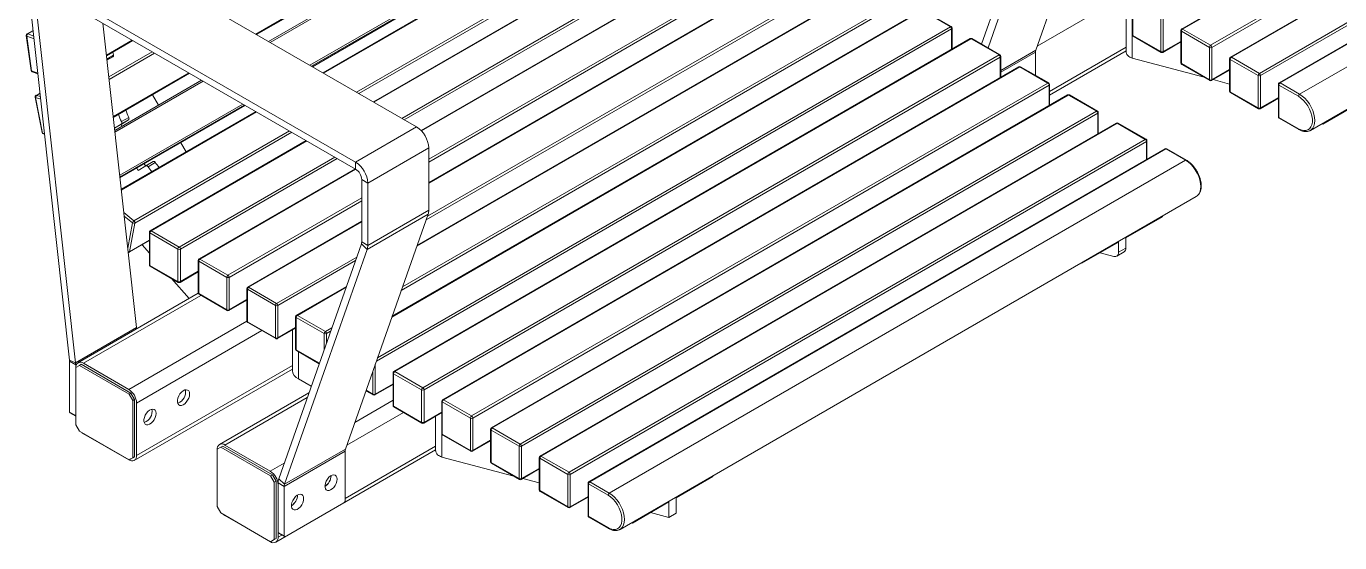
# Model space of a CAD drawing. Header units: millimetres. Extents: x 2717 to 8657, y -3129 to 1071.
# Drawn here: x 6992.1 to 7365.6, y -1658.8 to -1512.1 of the extents above; entities that cross this region are included whole.
import ezdxf

# ---------------------------------------------------------------- set-up
doc = ezdxf.new("R2010")
doc.units = ezdxf.units.MM

# ---------------------------------------------------------------- blocks, each defined once
blk = doc.blocks.new('izometria')
at = {"color": 7, "linetype": 'Continuous', "lineweight": 15}
for p, q in [((4720.55, 2916.12), (4386.08, 2723.04)), ((4721.05, 2916.08), (4386.58, 2722.99)), ((4402.85, 2713.61), (4737.31, 2906.69)), ((4738.02, 2905.46), (4403.55, 2712.38)), ((4748.83, 2899.8), (4414.37, 2706.72)), ((4749.33, 2899.75), (4414.87, 2706.67)), ((4431.13, 2697.28), (4765.59, 2890.36)), ((4766.3, 2889.13), (4431.84, 2696.05)), ((4777.11, 2884.89), (4442.65, 2691.81)), ((4777.61, 2884.84), (4443.15, 2691.76)), ((4788.94, 2878.31), (4454.48, 2685.23)), ((3848.63, 2720.09), (4076.51, 2851.65)), ((4460.73, 2664.19), (4795.19, 2857.27)), ((3849.12, 2719.81), (4076.33, 2850.97)), ((3856.04, 2715.82), (4078.52, 2844.25)), ((4079.52, 2843.69), (3857.03, 2715.25)), ((4349.33, 2846.9), (4301.32, 2710.72)), ((4310.63, 2829.73), (4269.9, 2714.22)), ((3880.04, 2701.98), (4091.22, 2823.89)), ((4091.23, 2822.73), (3881.06, 2701.4)), ((4313.97, 2826.49), (4273.63, 2712.07)), ((3881.46, 2701.17), (4079.93, 2815.75)), ((4095.81, 2817.87), (3887.56, 2697.65)), ((4096.45, 2817.72), (3888.01, 2697.39)), ((3907.11, 2686.38), (4112.4, 2804.89)), ((4112.96, 2803.61), (3908.5, 2685.58)), ((4121.86, 2799.11), (3916.86, 2680.76)), ((4122.36, 2799.06), (3917.15, 2680.59)), ((3933.42, 2671.21), (4138.62, 2789.67)), ((4139.33, 2788.44), (3934.84, 2670.39)), ((4150.14, 2782.78), (3944.62, 2664.13)), ((4150.64, 2782.73), (3944.82, 2663.91)), ((3759.13, 2771.69), (3941.91, 2666.32)), ((3948.99, 2647.54), (4166.91, 2773.34)), ((4167.61, 2772.11), (3948.99, 2645.9)), ((4178.43, 2766.45), (3949, 2634)), ((4178.93, 2766.4), (3949, 2633.66)), ((4195.9, 2755.79), (3947.51, 2612.39)), ((3948.23, 2614.44), (4195.19, 2757.01)), ((3740.53, 2530.94), (3716.77, 2746.06)), ((3744.03, 2529.47), (3720.27, 2744.59)), ((3723.77, 2751.28), (3906.55, 2645.9)), ((3723.77, 2747.2), (3906.56, 2641.82)), ((4207.21, 2750.07), (3942.09, 2597.02)), ((4206.71, 2750.12), (3942.24, 2597.44)), ((4224.18, 2739.46), (3933.05, 2571.39)), ((3933.78, 2573.44), (4223.48, 2740.68)), ((4357.3, 2738.51), (4357.3, 2719.73)), ((4357.59, 2738.1), (4357.59, 2719.32)), ((4235.5, 2733.74), (3927.63, 2556.02)), ((4235, 2733.79), (3927.78, 2556.44)), ((4251.76, 2724.35), (4235.5, 2733.74)), ((4252.26, 2724.4), (4236, 2733.79)), ((4334.96, 2732.04), (4302.15, 2713.1)), ((4353.73, 2729.81), (4353.73, 2709.73)), ((4357.25, 2731.84), (4357.25, 2706.16)), ((3719.4, 2722.22), (3715.91, 2720.2)), ((3719.43, 2722.02), (3716.29, 2720.21)), ((3779.39, 2549.88), (3759.9, 2726.37)), ((4252.47, 2723.13), (3918.6, 2530.39)), ((3919.32, 2532.44), (4251.76, 2724.35)), ((4252.47, 2711.22), (4252.47, 2723.13)), ((4252.76, 2711.39), (4252.76, 2723.54)), ((4373.86, 2709.93), (4373.86, 2728.71)), ((4375.27, 2728.71), (4375.27, 2709.93)), ((4385.58, 2722.18), (4385.58, 2703.4)), ((4402.14, 2712.38), (4385.88, 2721.77)), ((4385.88, 2721.77), (4385.88, 2702.99)), ((4386.58, 2722.99), (4402.85, 2713.61)), ((3715.42, 2719.2), (3718.24, 2699.07)), ((3715.7, 2718.93), (3718.53, 2698.8)), ((3719.94, 2717.34), (3715.7, 2718.93)), ((3716.29, 2720.21), (3719.77, 2718.91)), ((3761.93, 2707.96), (3776.87, 2716.59)), ((3761.98, 2707.5), (3777.3, 2716.34)), ((4263.28, 2717.46), (3928.82, 2524.38)), ((4263.78, 2717.41), (3929.32, 2524.33)), ((4280.04, 2708.03), (4263.78, 2717.41)), ((4280.54, 2708.08), (4264.28, 2717.46)), ((4357.59, 2719.32), (4373.86, 2709.93)), ((4357.8, 2718.86), (4374.06, 2709.47)), ((4375.06, 2709.47), (4385.58, 2715.54)), ((4375.27, 2709.93), (4385.58, 2715.88)), ((3762.19, 2705.64), (3766, 2707.84)), ((3762.26, 2704.95), (3765.71, 2706.94)), ((3763.32, 2695.33), (3788.52, 2709.87)), ((3789.89, 2709.08), (3763.49, 2693.84)), ((3766, 2707.84), (3765.75, 2709.67)), ((3945.58, 2514.95), (4280.04, 2708.03)), ((4280.75, 2706.8), (3946.29, 2513.72)), ((4280.75, 2694.89), (4280.75, 2706.8)), ((4281.04, 2699.02), (4301.32, 2710.72)), ((4281.04, 2697.93), (4301.13, 2709.52)), ((4281.04, 2695.06), (4281.04, 2707.21)), ((4301.13, 2709.52), (4301.14, 2696.19)), ((4353.73, 2712.5), (4309.33, 2686.87)), ((4309.33, 2684.7), (4353.73, 2710.34)), ((4402.14, 2693.6), (4402.14, 2712.38)), ((4403.55, 2712.38), (4403.55, 2693.6)), ((4414.87, 2706.67), (4431.13, 2697.28)), ((3718.53, 2698.8), (3722.14, 2697.45)), ((4291.57, 2701.14), (3957.1, 2508.06)), ((4292.07, 2701.09), (3957.6, 2508.01)), ((4308.33, 2691.7), (4292.07, 2701.09)), ((4308.83, 2691.75), (4292.57, 2701.14)), ((4357.25, 2706.16), (4399.02, 2695.07)), ((4385.88, 2702.99), (4402.14, 2693.6)), ((4386.08, 2702.53), (4402.35, 2693.14)), ((4403.35, 2693.14), (4413.87, 2699.22)), ((4403.55, 2693.6), (4413.87, 2699.56)), ((4413.87, 2705.85), (4413.87, 2687.07)), ((4430.42, 2696.05), (4414.16, 2705.44)), ((4414.16, 2705.44), (4414.16, 2686.66)), ((3718.89, 2698.27), (3722.18, 2697.04)), ((3765.87, 2672.32), (3809.73, 2697.64)), ((3765.93, 2671.78), (3810.23, 2697.36)), ((3766.75, 2664.27), (3817.15, 2693.37)), ((3818.13, 2692.8), (3766.87, 2663.21)), ((3973.87, 2498.62), (4308.33, 2691.7)), ((4404.26, 2693.67), (4413.87, 2691.12)), ((4430.42, 2677.27), (4430.42, 2696.05)), ((4431.84, 2696.05), (4431.84, 2677.27)), ((4443.15, 2691.76), (4454.48, 2685.23)), ((3723.41, 2685.9), (3721.04, 2684.53)), ((3723.43, 2685.75), (3721.36, 2684.56)), ((3721.36, 2684.56), (3723.63, 2683.93)), ((3788.64, 2684.9), (3792.16, 2678.94)), ((4309.04, 2690.47), (3974.57, 2497.39)), ((4319.85, 2684.81), (3985.39, 2491.73)), ((4320.35, 2684.76), (3985.89, 2491.68)), ((4309.04, 2678.57), (4309.04, 2690.47)), ((4309.33, 2678.73), (4309.33, 2690.88)), ((4336.61, 2675.37), (4320.35, 2684.76)), ((4337.11, 2675.42), (4320.85, 2684.81)), ((4414.16, 2686.66), (4430.42, 2677.27)), ((4414.37, 2686.2), (4430.63, 2676.82)), ((4442.15, 2690.95), (4442.15, 2672.17)), ((4442.45, 2690.54), (4442.45, 2671.76)), ((4453.77, 2684), (4442.45, 2690.54)), ((3720.56, 2683.47), (3724.64, 2662.93)), ((3720.83, 2683.26), (3724.92, 2662.72)), ((3723.8, 2682.43), (3720.83, 2683.26)), ((3769.63, 2638.24), (3841.15, 2679.53)), ((3842.17, 2678.94), (3769.75, 2637.14)), ((3769.8, 2636.71), (3842.56, 2678.72)), ((4431.63, 2676.82), (4442.15, 2682.89)), ((4431.84, 2677.27), (4442.15, 2683.23)), ((4489.12, 2680.12), (4467.91, 2667.88)), ((3770.4, 2667.63), (3774.76, 2670.33)), ((3774.76, 2670.33), (3770.52, 2667.88)), ((3848.67, 2675.19), (3770.53, 2630.09)), ((3849.11, 2674.94), (3770.58, 2629.61)), ((3770.64, 2669.33), (3774.88, 2671.78)), ((4002.15, 2482.29), (4336.61, 2675.37)), ((4337.32, 2674.15), (4002.86, 2481.06)), ((4348.13, 2668.48), (4013.67, 2475.4)), ((4348.63, 2668.43), (4014.17, 2475.35)), ((4337.32, 2662.24), (4337.32, 2674.15)), ((4337.61, 2662.41), (4337.61, 2674.55)), ((4364.9, 2659.04), (4348.63, 2668.43)), ((4365.4, 2659.09), (4349.13, 2668.48)), ((4442.45, 2671.76), (4453.77, 2665.22)), ((4442.65, 2671.3), (4453.98, 2664.76)), ((4467.91, 2668.34), (4467.91, 2667.88)), ((3724.92, 2662.72), (3726.01, 2662.42)), ((3725.36, 2662.17), (3726.06, 2661.97)), ((3766.62, 2665.47), (3770.52, 2667.88)), ((3770.4, 2667.63), (3766.62, 2665.45)), ((3770.95, 2666.69), (3770.4, 2667.63)), ((3777.94, 2611.81), (3868.22, 2663.92)), ((3869.61, 2663.12), (3778.5, 2610.53)), ((3906.55, 2645.9), (3941.91, 2666.32)), ((4467.91, 2667.88), (4467.51, 2668.11)), ((3877.96, 2658.31), (3787.4, 2606.02)), ((3878.26, 2658.14), (3787.9, 2605.98)), ((3805.07, 2657.07), (3808.18, 2651.82)), ((3913.63, 2633.66), (3948.99, 2654.07)), ((3948.99, 2654.07), (3949.01, 2617.99)), ((4030.44, 2465.96), (4364.9, 2659.04)), ((4365.6, 2657.82), (4031.14, 2464.74)), ((4376.42, 2653.58), (4041.96, 2460.5)), ((4376.92, 2653.53), (4042.46, 2460.45)), ((4365.6, 2647.33), (4365.6, 2657.82)), ((4365.9, 2647.5), (4365.9, 2658.23)), ((4388.24, 2646.99), (4376.92, 2653.53)), ((4388.74, 2647.04), (4377.42, 2653.58)), ((3784.76, 2643.77), (3789, 2646.22)), ((3790.32, 2645.65), (3786.07, 2643.2)), ((3804.16, 2596.59), (3894.53, 2648.75)), ((3895.94, 2647.94), (3804.87, 2595.36)), ((3906.56, 2641.82), (3906.55, 2645.9)), ((4388.24, 2646.99), (4053.78, 2453.91)), ((3780.39, 2641.07), (3779.62, 2642.38)), ((3784.76, 2643.77), (3780.39, 2641.07)), ((3784.56, 2643.65), (3783.86, 2644.83)), ((3906.27, 2641.99), (3815.68, 2589.7)), ((3906.56, 2641.82), (3816.18, 2589.65)), ((3913.63, 2633.66), (3910.09, 2635.7)), ((3910.09, 2635.7), (3910.12, 2599.62)), ((3913.63, 2633.66), (3913.65, 2597.58)), ((3832.45, 2580.26), (3910.1, 2625.09)), ((3910.1, 2623.46), (3833.15, 2579.03)), ((4060.03, 2432.88), (4394.49, 2625.96)), ((3772.02, 2616.57), (3777.94, 2611.81)), ((3948.63, 2615.58), (3900.62, 2479.41)), ((3913.28, 2595.17), (3948.63, 2615.58)), ((3913.65, 2597.58), (3949.01, 2617.99)), ((3777.1, 2610.68), (3772.24, 2614.58)), ((3774.31, 2595.89), (3777.1, 2610.68)), ((3778.5, 2610.53), (3775.36, 2593.91)), ((3910.11, 2611.55), (3843.97, 2573.37)), ((3910.11, 2611.21), (3844.47, 2573.32)), ((4374.81, 2614.13), (4353.59, 2601.88)), ((4374.81, 2614.59), (4374.81, 2614.13)), ((3775.17, 2593.6), (3786.9, 2600.37)), ((3775.36, 2593.91), (3786.9, 2600.57)), ((3786.9, 2605.16), (3786.9, 2586.38)), ((3803.45, 2595.36), (3787.19, 2604.75)), ((3787.19, 2604.75), (3787.19, 2585.97)), ((3787.9, 2605.98), (3804.16, 2596.59)), ((4349.35, 2599.9), (4349.35, 2599.43)), ((4349.35, 2593.58), (4349.35, 2599.9)), ((4353.59, 2602.35), (4353.59, 2601.88)), ((4353.59, 2596.03), (4353.59, 2602.35)), ((3782.65, 2597.92), (3786.9, 2593.07)), ((3803.45, 2576.58), (3803.45, 2595.36)), ((3804.87, 2595.36), (3804.87, 2576.58)), ((3909.93, 2598.41), (3861.92, 2462.24)), ((3913.28, 2595.17), (3865.26, 2459)), ((3913.28, 2595.17), (3909.93, 2598.41)), ((3910.12, 2599.62), (3913.65, 2597.58)), ((4328.14, 2587.19), (4349.35, 2599.43)), ((4338.69, 2593.28), (4346.74, 2591.15)), ((4348.32, 2591.29), (4352.56, 2593.74)), ((4349.35, 2593.58), (4353.59, 2596.03)), ((3787.19, 2585.97), (3803.45, 2576.58)), ((3787.4, 2585.51), (3803.66, 2576.12)), ((3815.18, 2588.83), (3815.18, 2570.05)), ((3831.74, 2579.03), (3815.48, 2588.42)), ((3815.48, 2588.42), (3815.48, 2569.64)), ((3816.18, 2589.65), (3832.45, 2580.26)), ((3860.73, 2563.93), (3907.24, 2590.78)), ((3906.51, 2588.73), (3861.44, 2562.71)), ((4327.74, 2587.42), (4328.14, 2587.19)), ((4328.14, 2587.65), (4328.14, 2587.19)), ((3799.74, 2578.39), (3809.93, 2566.73)), ((3804.66, 2576.12), (3815.18, 2582.2)), ((3804.87, 2576.58), (3815.18, 2582.54)), ((3831.74, 2560.25), (3831.74, 2579.03)), ((3833.15, 2579.03), (3833.15, 2560.25)), ((3815.22, 2569.78), (3745.42, 2529.49)), ((3815.48, 2569.64), (3831.74, 2560.25)), ((3815.68, 2569.18), (3831.95, 2559.8)), ((3843.47, 2572.5), (3843.47, 2553.72)), ((3860.02, 2562.71), (3843.76, 2572.09)), ((3843.76, 2572.09), (3843.76, 2553.31)), ((3844.47, 2573.32), (3860.73, 2563.93)), ((3901.24, 2573.78), (3872.25, 2557.04)), ((3901.09, 2573.35), (3872.75, 2556.99)), ((3816.81, 2568.54), (3748.62, 2529.18)), ((3832.95, 2559.8), (3843.47, 2565.87)), ((3833.15, 2560.25), (3843.47, 2566.21)), ((3860.02, 2543.92), (3860.02, 2562.71)), ((3861.44, 2562.71), (3861.44, 2543.92)), ((3871.75, 2556.17), (3871.75, 2537.39)), ((3888.31, 2546.38), (3872.04, 2555.77)), ((3872.04, 2555.77), (3872.04, 2536.99)), ((3872.75, 2556.99), (3889.01, 2547.6)), ((3744.03, 2529.47), (3779.39, 2549.88)), ((3843.48, 2553.56), (3774.93, 2513.99)), ((3852.16, 2548.12), (3779.45, 2506.15)), ((3843.76, 2553.31), (3860.02, 2543.92)), ((3843.97, 2552.86), (3860.23, 2543.47)), ((3861.23, 2543.47), (3871.75, 2549.54)), ((3861.44, 2543.92), (3871.75, 2549.88)), ((3869.87, 2548.45), (3869.87, 2525.1)), ((3888.31, 2537.09), (3888.31, 2546.38)), ((3889.01, 2547.6), (3892.78, 2549.78)), ((3892.06, 2547.73), (3889.72, 2546.38)), ((3889.72, 2546.38), (3889.72, 2541.1)), ((3872.04, 2536.99), (3885.53, 2529.2)), ((3872.25, 2536.53), (3885.43, 2528.92)), ((3873.38, 2535.88), (3873.38, 2520.21)), ((3740.53, 2530.94), (3744.03, 2529.47)), ((3744.1, 2528.34), (3740.56, 2530.37)), ((3740.58, 2500.9), (3740.56, 2530.37)), ((3744.1, 2528.34), (3744.57, 2528.61)), ((3744.12, 2498.86), (3744.1, 2528.34)), ((3744.1, 2496.19), (3744.1, 2526.56)), ((3746.29, 2527.99), (3744.17, 2526.77)), ((3744.17, 2526.77), (3744.17, 2493.45)), ((3746.29, 2527.99), (3747.35, 2528.6)), ((3775.14, 2511.34), (3746.29, 2527.99)), ((3776.2, 2511.95), (3747.35, 2528.6)), ((3748.62, 2529.18), (3774.93, 2513.99)), ((3778.13, 2472.85), (3869.87, 2525.81)), ((3869.87, 2527.97), (3779.45, 2475.78)), ((3916.59, 2511.27), (3916.59, 2524.7)), ((3918.01, 2528.72), (3918.01, 2511.27)), ((3928.32, 2523.52), (3928.32, 2504.74)), ((3929.32, 2524.33), (3945.58, 2514.95)), ((3873.38, 2520.21), (3880.84, 2515.9)), ((3917.8, 2510.81), (3928.32, 2516.88)), ((3918.01, 2511.27), (3928.32, 2517.22)), ((3944.88, 2513.72), (3928.61, 2523.11)), ((3928.61, 2523.11), (3928.61, 2504.33)), ((3775.14, 2511.34), (3776.2, 2511.95)), ((3777.26, 2507.66), (3775.14, 2511.34)), ((3778.32, 2508.27), (3776.2, 2511.95)), ((3777.26, 2507.66), (3778.32, 2508.27)), ((3778.32, 2474.96), (3778.32, 2508.27)), ((3879.49, 2512.09), (3827.53, 2482.09)), ((3878.53, 2509.37), (3830.73, 2481.78)), ((3912.56, 2513.26), (3916.8, 2510.81)), ((3912.66, 2513.54), (3916.59, 2511.27)), ((3944.88, 2494.94), (3944.88, 2513.72)), ((3946.29, 2513.72), (3946.29, 2494.94)), ((3740.58, 2500.9), (3744.12, 2498.86)), ((3777.26, 2474.35), (3777.26, 2507.66)), ((3779.45, 2506.15), (3779.45, 2475.78)), ((3934.27, 2500.73), (3901.46, 2481.78)), ((3928.32, 2507.74), (3906.08, 2494.91)), ((3928.61, 2504.33), (3944.88, 2494.94)), ((3928.82, 2503.87), (3945.08, 2494.48)), ((3946.08, 2494.48), (3956.6, 2500.56)), ((3946.29, 2494.94), (3956.6, 2500.89)), ((3956.55, 2500.52), (3956.55, 2474.84)), ((3956.6, 2507.19), (3956.6, 2488.41)), ((3973.16, 2497.39), (3956.9, 2506.78)), ((3956.9, 2506.78), (3956.9, 2488)), ((3957.6, 2508.01), (3973.87, 2498.62)), ((3740.79, 2500.44), (3744.1, 2498.53)), ((3744.17, 2495.23), (3744.1, 2496.19)), ((3744.17, 2493.45), (3746.29, 2489.78)), ((3953.03, 2498.5), (3953.03, 2478.42)), ((3973.16, 2478.61), (3973.16, 2497.39)), ((3974.57, 2497.39), (3974.57, 2478.61)), ((3746.29, 2489.78), (3775.14, 2473.12)), ((3748.62, 2488.35), (3747.83, 2488.89)), ((3774.93, 2473.16), (3748.62, 2488.35)), ((3956.9, 2488), (3973.16, 2478.61)), ((3957.1, 2487.54), (3973.37, 2478.15)), ((3984.89, 2490.86), (3984.89, 2472.08)), ((4001.44, 2481.06), (3985.18, 2490.45)), ((3985.18, 2490.45), (3985.18, 2471.67)), ((3985.89, 2491.68), (4002.15, 2482.29)), ((3826.21, 2448.79), (3826.21, 2479.16)), ((3828.4, 2480.59), (3826.28, 2479.37)), ((3826.28, 2479.37), (3826.28, 2446.05)), ((3828.4, 2480.59), (3829.46, 2481.2)), ((3857.25, 2463.94), (3828.4, 2480.59)), ((3858.31, 2464.55), (3829.46, 2481.2)), ((3830.73, 2481.78), (3857.04, 2466.59)), ((3860.24, 2425.45), (3953.03, 2479.02)), ((3865.08, 2457.79), (3900.43, 2478.2)), ((3865.26, 2459), (3900.62, 2479.41)), ((3900.43, 2478.2), (3900.45, 2449.52)), ((3953.03, 2481.18), (3900.45, 2450.83)), ((3974.37, 2478.15), (3984.89, 2484.23)), ((3974.57, 2478.61), (3984.89, 2484.57)), ((4001.44, 2462.28), (4001.44, 2481.06)), ((4002.86, 2481.06), (4002.86, 2462.28)), ((3775.14, 2473.12), (3777.26, 2474.35)), ((3775.14, 2473.12), (3776.2, 2473.73)), ((3776.2, 2473.73), (3778.32, 2474.96)), ((3777.26, 2474.35), (3778.32, 2474.96)), ((3865.09, 2471.24), (3857.04, 2466.59)), ((3956.55, 2474.84), (3998.32, 2463.75)), ((3985.18, 2471.67), (4001.44, 2462.28)), ((3985.39, 2471.21), (4001.65, 2461.83)), ((4013.17, 2474.53), (4013.17, 2455.75)), ((4029.73, 2464.74), (4013.47, 2474.13)), ((4013.47, 2474.13), (4013.47, 2455.34)), ((4014.17, 2475.35), (4030.44, 2465.96)), ((3857.25, 2463.94), (3858.31, 2464.55)), ((3859.37, 2460.26), (3857.25, 2463.94)), ((3860.43, 2460.88), (3858.31, 2464.55)), ((4002.65, 2461.83), (4013.17, 2467.9)), ((4002.86, 2462.28), (4013.17, 2468.24)), ((4029.73, 2445.96), (4029.73, 2464.74)), ((4031.14, 2464.74), (4031.14, 2445.96)), ((4092.67, 2451.26), (4113.88, 2463.5)), ((4113.88, 2463.96), (4113.88, 2463.5)), ((3859.37, 2460.26), (3860.43, 2460.88)), ((3859.37, 2426.95), (3859.37, 2460.26)), ((3860.43, 2427.56), (3860.43, 2460.88)), ((3865.08, 2457.79), (3861.54, 2459.83)), ((3861.54, 2459.83), (3861.56, 2431.15)), ((3861.56, 2458.75), (3861.56, 2428.38)), ((3861.92, 2462.24), (3865.26, 2459)), ((3865.08, 2457.79), (3865.09, 2429.11)), ((4003.57, 2462.36), (4013.17, 2459.81)), ((4013.47, 2455.34), (4029.73, 2445.96)), ((4013.67, 2454.89), (4029.94, 2445.5)), ((4041.46, 2459.63), (4041.46, 2440.85)), ((4041.75, 2459.22), (4041.75, 2440.44)), ((4053.08, 2452.68), (4041.75, 2459.22)), ((4042.46, 2460.45), (4053.78, 2453.91)), ((3826.28, 2447.83), (3826.21, 2448.79)), ((3865.8, 2428.7), (3899.74, 2448.3)), ((4030.94, 2445.5), (4041.46, 2451.57)), ((4031.14, 2445.96), (4041.46, 2451.91)), ((4088.43, 2448.81), (4067.22, 2436.56)), ((4088.43, 2449.27), (4088.43, 2448.81)), ((4088.43, 2439.82), (4088.43, 2449.27)), ((4092.67, 2451.72), (4092.67, 2451.26)), ((4092.67, 2442.27), (4092.67, 2451.72)), ((3826.28, 2446.05), (3828.4, 2442.38)), ((3828.4, 2442.38), (3857.25, 2425.72)), ((3830.73, 2440.95), (3829.93, 2441.49)), ((3857.04, 2425.76), (3830.73, 2440.95)), ((4041.75, 2440.44), (4053.08, 2433.9)), ((4041.96, 2439.98), (4053.28, 2433.45)), ((4077.77, 2442.65), (4088.43, 2439.82)), ((4092.67, 2442.27), (4088.43, 2439.82)), ((4067.22, 2436.56), (4066.82, 2436.79)), ((4067.22, 2437.02), (4067.22, 2436.56)), ((3857.25, 2425.72), (3859.37, 2426.95)), ((3857.25, 2425.72), (3858.31, 2426.34)), ((3858.31, 2426.34), (3860.43, 2427.56)), ((3859.37, 2426.95), (3860.43, 2427.56)), ((3861.56, 2431.15), (3865.09, 2429.11)), ((3863.67, 2429.59), (3861.56, 2428.38)), ((3861.77, 2430.69), (3865.3, 2428.65))]:
    blk.add_line(p, q, dxfattribs=at)
at = {"color": 7, "linetype": 'Continuous', "lineweight": 15, "flags": 128}
for points in [[(4453.77, 2665.22), (4455.27, 2664.52), (4456.71, 2664.16), (4458.05, 2664.16), (4459.25, 2664.51), (4460.26, 2665.21), (4461.05, 2666.22), (4461.59, 2667.53), (4461.87, 2669.07), (4461.87, 2670.8), (4461.59, 2672.67), (4461.05, 2674.59), (4460.26, 2676.52), (4459.25, 2678.39), (4458.05, 2680.12), (4456.71, 2681.67), (4455.27, 2682.98), (4453.77, 2684)], [(4454.48, 2685.23), (4456.01, 2684.18), (4457.5, 2682.86), (4458.9, 2681.31), (4460.16, 2679.56), (4461.25, 2677.67), (4462.13, 2675.7), (4462.78, 2673.71), (4463.18, 2671.77), (4463.32, 2669.92), (4463.18, 2668.22), (4462.78, 2666.73), (4462.13, 2665.5), (4461.25, 2664.55), (4460.69, 2664.17)], [(3789, 2646.22), (3789.14, 2646.28), (3789.29, 2646.3), (3789.45, 2646.28), (3789.63, 2646.22), (3789.81, 2646.13), (3789.99, 2646), (3790.16, 2645.84), (3790.32, 2645.65)], [(4394.49, 2625.96), (4395.02, 2626.31), (4395.9, 2627.26), (4396.55, 2628.5), (4396.95, 2629.98), (4397.08, 2631.68), (4396.95, 2633.53), (4396.55, 2635.48), (4395.9, 2637.47), (4395.02, 2639.43), (4393.93, 2641.32), (4392.66, 2643.07), (4391.27, 2644.63), (4389.78, 2645.95), (4388.24, 2646.99)], [(3786.07, 2643.2), (3785.91, 2643.39), (3785.74, 2643.55), (3785.57, 2643.68), (3785.39, 2643.77), (3785.21, 2643.83), (3785.05, 2643.85), (3784.89, 2643.83), (3784.76, 2643.77)], [(4346.74, 2591.15), (4347.28, 2591.06), (4347.78, 2591.09), (4348.24, 2591.25), (4348.62, 2591.52), (4348.93, 2591.9), (4349.16, 2592.38), (4349.3, 2592.94), (4349.35, 2593.58)], [(3810.21, 2511.34), (3810.08, 2512.36), (3809.7, 2513.16), (3809.09, 2513.67), (3808.3, 2513.86), (3807.4, 2513.71), (3806.44, 2513.23), (3805.49, 2512.46), (3804.64, 2511.45), (3803.93, 2510.29), (3803.43, 2509.05), (3803.17, 2507.83), (3803.17, 2506.72), (3803.43, 2505.8), (3803.93, 2505.14), (3804.64, 2504.78), (3805.49, 2504.77), (3806.44, 2505.08), (3807.4, 2505.71), (3808.3, 2506.61), (3809.09, 2507.71), (3809.7, 2508.92), (3810.08, 2510.16), (3810.21, 2511.34)], [(3790.77, 2500.11), (3790.64, 2501.14), (3790.25, 2501.94), (3789.65, 2502.45), (3788.86, 2502.63), (3787.95, 2502.48), (3786.99, 2502), (3786.05, 2501.23), (3785.19, 2500.23), (3784.49, 2499.06), (3783.99, 2497.82), (3783.73, 2496.6), (3783.73, 2495.49), (3783.99, 2494.57), (3784.49, 2493.91), (3785.19, 2493.56), (3786.05, 2493.54), (3786.99, 2493.86), (3787.95, 2494.49), (3788.86, 2495.38), (3789.65, 2496.48), (3790.25, 2497.69), (3790.64, 2498.93), (3790.77, 2500.11)], [(3744.12, 2498.86), (3744.13, 2498.71), (3744.17, 2498.58)], [(3895.85, 2461.96), (3895.71, 2460.79), (3895.33, 2459.54), (3894.72, 2458.33), (3893.94, 2457.24), (3893.03, 2456.34), (3892.07, 2455.71), (3891.13, 2455.39), (3890.27, 2455.41), (3889.57, 2455.76), (3889.07, 2456.42), (3888.81, 2457.34), (3888.81, 2458.46), (3889.07, 2459.68), (3889.57, 2460.92), (3890.27, 2462.08), (3891.12, 2463.09), (3892.07, 2463.86), (3893.03, 2464.34), (3893.93, 2464.49), (3894.72, 2464.3), (3895.33, 2463.79), (3895.71, 2462.99), (3895.85, 2461.96)], [(3876.4, 2450.74), (3876.27, 2449.56), (3875.89, 2448.32), (3875.28, 2447.11), (3874.49, 2446.01), (3873.59, 2445.11), (3872.63, 2444.48), (3871.68, 2444.17), (3870.83, 2444.18), (3870.12, 2444.54), (3869.62, 2445.2), (3869.36, 2446.12), (3869.36, 2447.23), (3869.62, 2448.45), (3870.12, 2449.69), (3870.82, 2450.86), (3871.68, 2451.86), (3872.62, 2452.63), (3873.58, 2453.11), (3874.49, 2453.26), (3875.28, 2453.07), (3875.88, 2452.56), (3876.27, 2451.76), (3876.4, 2450.74)], [(4053.08, 2433.9), (4054.57, 2433.2), (4056.01, 2432.84), (4057.36, 2432.84), (4058.55, 2433.19), (4059.57, 2433.89), (4060.36, 2434.91), (4060.9, 2436.21), (4061.17, 2437.75), (4061.17, 2439.49), (4060.9, 2441.35), (4060.36, 2443.28), (4059.57, 2445.21), (4058.55, 2447.07), (4057.36, 2448.81), (4056.01, 2450.35), (4054.57, 2451.66), (4053.08, 2452.68)], [(4053.78, 2453.91), (4055.32, 2452.87), (4056.81, 2451.55), (4058.2, 2449.99), (4059.46, 2448.24), (4060.55, 2446.35), (4061.44, 2444.39), (4062.09, 2442.4), (4062.49, 2440.45), (4062.62, 2438.6), (4062.49, 2436.9), (4062.09, 2435.42), (4061.44, 2434.18), (4060.55, 2433.23), (4060, 2432.86)]]:
    blk.add_lwpolyline(points, dxfattribs=at)
at = {"color": 7, "linetype": 'Continuous', "lineweight": 15}
for centre, radius, start, end in [((4252.05, 2723.95), 0.503, 65.69288, 125.61758), ((4250.93, 2723.06), 1.54, 2.60548, 57.39452), ((4251.76, 2723.54), 1, 0, 60.00269), ((4252.26, 2723.59), 0.503, 294.37466, 354.3052), ((4386.58, 2722.18), 1, 119.99731, 180), ((4386.08, 2722.23), 0.503, 185.6948, 245.62534), ((4387.41, 2721.7), 1.54, 122.60548, 177.39452), ((4386.29, 2722.59), 0.503, 54.38242, 114.30712), ((3716.41, 2719.33), 1, 119.99731, 187.98792), ((3715.79, 2719.3), 0.378, 195.3528, 257.54043), ((3717.04, 2719.09), 1.34, 123.90415, 187.13133), ((3716.11, 2719.82), 0.425, 65.03672, 117.68825), ((4263.78, 2716.6), 1, 60.00269, 119.99731), ((4263.49, 2717.01), 0.503, 54.38242, 114.30712), ((4264.07, 2717.01), 0.503, 65.69288, 125.61758), ((4358.3, 2719.73), 1, 180, 240.00269), ((4357.8, 2719.78), 0.503, 185.6948, 245.62534), ((4358.07, 2719.26), 0.48, 172.74417, 235.94365), ((3765.19, 2707.61), 0.845, 307.60262, 16.47329), ((4280.34, 2707.62), 0.503, 65.69288, 125.61758), ((4279.22, 2706.73), 1.54, 2.60548, 57.39452), ((4280.04, 2707.21), 1, 0, 60.00269), ((4280.54, 2707.26), 0.503, 294.37466, 354.3052), ((4304.76, 2709.57), 3.63, 161.52517, 180.86025), ((4374.33, 2709.87), 0.48, 172.74417, 235.94365), ((4374.56, 2711.29), 1.54, 242.60967, 297.39033), ((4374.56, 2710.34), 1, 240.00269, 299.99731), ((4374.78, 2709.88), 0.493, 305.01333, 6.29885), ((4403.68, 2712.31), 1.54, 122.60548, 177.39452), ((4402.85, 2713.75), 1.54, 242.60967, 297.39033), ((4402.02, 2712.31), 1.54, 2.60548, 57.39452), ((4414.87, 2705.85), 1, 119.99731, 180), ((4415.7, 2705.37), 1.54, 122.60548, 177.39452), ((4414.58, 2706.26), 0.503, 54.38242, 114.30712), ((3719.24, 2699.21), 1, 187.98792, 249.5107), ((3718.61, 2699.17), 0.378, 195.3528, 257.54043), ((3719.14, 2698.83), 0.609, 182.47893, 245.60656), ((4292.07, 2700.27), 1, 60.00269, 119.99731), ((4291.77, 2700.68), 0.503, 54.38242, 114.30712), ((4292.36, 2700.68), 0.503, 65.69288, 125.61758), ((4386.58, 2703.4), 1, 180, 240.00269), ((4386.08, 2703.45), 0.503, 185.6948, 245.62534), ((4386.35, 2702.93), 0.48, 172.74417, 235.94365), ((4414.37, 2705.9), 0.503, 185.6948, 245.62534), ((4308.62, 2691.29), 0.503, 65.69288, 125.61758), ((4307.5, 2690.4), 1.54, 2.60548, 57.39452), ((4308.33, 2690.88), 1, 0, 60.00269), ((4402.85, 2694.97), 1.54, 242.60967, 297.39033), ((4402.62, 2693.54), 0.48, 172.74417, 235.94365), ((4402.85, 2694.01), 1, 240.00269, 299.99731), ((4403.06, 2693.55), 0.493, 305.01333, 6.29885), ((4431.96, 2695.98), 1.54, 122.60548, 177.39452), ((4431.13, 2697.42), 1.54, 242.60967, 297.39033), ((4430.3, 2695.98), 1.54, 2.60548, 57.39452), ((4443.15, 2690.95), 1, 119.99731, 180), ((4443.98, 2690.47), 1.54, 122.60548, 177.39452), ((4442.86, 2691.36), 0.503, 54.38242, 114.30712), ((3721.54, 2683.67), 1, 119.99731, 191.25183), ((3722.08, 2683.51), 1.28, 124.4791, 191.23453), ((3721.23, 2684.17), 0.409, 71.49636, 118.02896), ((4308.83, 2690.93), 0.503, 294.37466, 354.3052), ((4320.35, 2683.94), 1, 60.00269, 119.99731), ((4320.06, 2684.35), 0.503, 54.38242, 114.30712), ((4320.64, 2684.35), 0.503, 65.69288, 125.61758), ((4414.87, 2687.07), 1, 180, 240.00269), ((4414.37, 2687.12), 0.503, 185.6948, 245.62534), ((4414.64, 2686.6), 0.48, 172.74417, 235.94365), ((4442.65, 2691), 0.503, 185.6948, 245.62534), ((4455.31, 2683.93), 1.54, 122.60548, 177.39452), ((3720.87, 2683.58), 0.327, 200.06222, 264.12881), ((3880.26, 2717.13), 114.72, 201.0271, 203.28542), ((4431.13, 2678.64), 1.54, 242.60967, 297.39033), ((4430.9, 2677.21), 0.48, 172.74417, 235.94365), ((4431.13, 2677.68), 1, 240.00269, 299.99731), ((4431.35, 2677.22), 0.493, 305.01333, 6.29885), ((3876.02, 2714.68), 114.72, 201.0271, 203.28542), ((3769.65, 2668.68), 1.18, 317.14095, 33.27653), ((3773.89, 2671.13), 1.18, 317.14095, 33.27653), ((4336.91, 2674.96), 0.503, 65.69288, 125.61758), ((4335.78, 2674.08), 1.54, 2.60548, 57.39452), ((4336.61, 2674.55), 1, 0, 60.00269), ((4337.11, 2674.6), 0.503, 294.37466, 354.3052), ((4348.63, 2667.61), 1, 60.00269, 119.99731), ((4348.34, 2668.02), 0.503, 54.38242, 114.30712), ((4348.93, 2668.02), 0.503, 65.69288, 125.61758), ((4443.15, 2672.17), 1, 180, 240.00269), ((4442.65, 2672.22), 0.503, 185.6948, 245.62534), ((4442.94, 2671.7), 0.493, 173.70115, 234.98667), ((3725.63, 2663.13), 1, 191.25183, 254.48658), ((3724.95, 2663.05), 0.327, 200.06222, 264.12881), ((3725.58, 2662.79), 0.667, 186.27008, 250.46231), ((3933.63, 2653.37), 15.37, 2.62734, 57.41641), ((4454.27, 2665.17), 0.503, 174.3804, 234.29297), ((4365.19, 2658.63), 0.503, 65.69288, 125.61758), ((4364.07, 2657.75), 1.54, 2.60548, 57.39452), ((4364.9, 2658.23), 1, 0, 60.00269), ((4365.4, 2658.28), 0.503, 294.37466, 354.3052), ((4376.92, 2652.71), 1, 60.00269, 119.99731), ((4376.63, 2653.12), 0.503, 54.38242, 114.30712), ((4377.21, 2653.12), 0.503, 65.69288, 125.61758), ((3879.5, 2715.05), 113, 217.88982, 219.73132), ((3898.28, 2632.96), 15.37, 2.62734, 57.41641), ((4388.54, 2646.58), 0.504, 65.97244, 125.59318), ((3875.26, 2712.6), 113, 217.88982, 219.73132), ((3902.42, 2635.35), 7.68, 2.62734, 57.41641), ((3941.76, 2617.88), 7.25, 341.52517, 0.86025), ((3778.92, 2610.2), 1.89, 121.3181, 165.23719), ((3777.92, 2611.72), 1.33, 231.84459, 295.94771), ((3777.02, 2610.65), 1.48, 355.41568, 51.63571), ((3787.9, 2605.16), 1, 119.99731, 180), ((3787.4, 2605.21), 0.503, 185.6948, 245.62534), ((3788.73, 2604.68), 1.54, 122.60548, 177.39452), ((3787.61, 2605.57), 0.503, 54.38242, 114.30712), ((3774.8, 2594.99), 1.22, 257.42383, 297.3332), ((3774.67, 2594.47), 1, 264.54141, 299.99731), ((3774.95, 2593.96), 0.418, 302.01743, 353.61069), ((3804.99, 2595.29), 1.54, 122.60548, 177.39452), ((3804.16, 2596.73), 1.54, 242.60967, 297.39033), ((3803.33, 2595.29), 1.54, 2.60548, 57.39452), ((3906.49, 2599.56), 3.63, 341.52517, 0.86025), ((3906.4, 2597.47), 7.25, 341.52517, 0.86025), ((4351.13, 2595.76), 2.48, 305.16677, 6.14541), ((3787.9, 2586.38), 1, 180, 240.00269), ((3787.4, 2586.43), 0.503, 185.6948, 245.62534), ((3787.67, 2585.91), 0.48, 172.74417, 235.94365), ((3816.18, 2588.83), 1, 119.99731, 180), ((3815.68, 2588.88), 0.503, 185.6948, 245.62534), ((3817.01, 2588.35), 1.54, 122.60548, 177.39452), ((3815.89, 2589.24), 0.503, 54.38242, 114.30712), ((3833.27, 2578.96), 1.54, 122.60548, 177.39452), ((3832.45, 2580.4), 1.54, 242.60967, 297.39033), ((3831.62, 2578.96), 1.54, 2.60548, 57.39452), ((3804.16, 2577.95), 1.54, 242.60967, 297.39033), ((3803.93, 2576.52), 0.48, 172.74417, 235.94365), ((3804.16, 2576.99), 1, 240.00269, 299.99731), ((3804.38, 2576.53), 0.493, 305.01333, 6.29885), ((3816.18, 2570.05), 1, 180, 240.00269), ((3815.68, 2570.1), 0.503, 185.6948, 245.62534), ((3815.95, 2569.58), 0.48, 172.74417, 235.94365), ((3844.47, 2572.5), 1, 119.99731, 180), ((3843.97, 2572.55), 0.503, 185.6948, 245.62534), ((3845.29, 2572.02), 1.54, 122.60548, 177.39452), ((3844.17, 2572.91), 0.503, 54.38242, 114.30712), ((3861.56, 2562.64), 1.54, 122.60548, 177.39452), ((3860.73, 2564.07), 1.54, 242.60967, 297.39033), ((3859.9, 2562.64), 1.54, 2.60548, 57.39452), ((3832.21, 2560.19), 0.48, 172.74417, 235.94365), ((3832.45, 2561.62), 1.54, 242.60967, 297.39033), ((3832.45, 2560.66), 1, 240.00269, 299.99731), ((3832.66, 2560.2), 0.493, 305.01333, 6.29885), ((3872.75, 2556.17), 1, 119.99731, 180), ((3872.25, 2556.22), 0.503, 185.6948, 245.62534), ((3873.58, 2555.7), 1.54, 122.60548, 177.39452), ((3872.46, 2556.58), 0.503, 54.38242, 114.30712), ((3768.75, 2548.7), 10.71, 2.33347, 6.34767), ((3844.47, 2553.72), 1, 180, 240.00269), ((3843.97, 2553.77), 0.503, 185.6948, 245.62534), ((3844.24, 2553.25), 0.48, 172.74417, 235.94365), ((3889.84, 2546.31), 1.54, 122.60548, 177.39452), ((3889.01, 2547.74), 1.54, 242.60967, 297.39033), ((3888.19, 2546.31), 1.54, 2.60548, 57.39452), ((3860.73, 2545.29), 1.54, 242.60967, 297.39033), ((3860.5, 2543.86), 0.48, 172.74417, 235.94365), ((3860.73, 2544.33), 1, 240.00269, 299.99731), ((3860.95, 2543.87), 0.493, 305.01333, 6.29885), ((3872.75, 2537.39), 1, 180, 240.00269), ((3872.25, 2537.44), 0.503, 185.6948, 245.62534), ((3872.52, 2536.92), 0.48, 172.74417, 235.94365), ((3735.36, 2530.36), 5.2, 0.13415, 6.39745), ((3733.7, 2528.31), 10.4, 0.13415, 6.39745), ((3746.86, 2527.01), 2.79, 50.79671, 189.21404), ((3875.72, 2525.59), 5.87, 184.78227, 246.53787), ((3929.32, 2523.52), 1, 119.99731, 180), ((3928.82, 2523.57), 0.503, 185.6948, 245.62534), ((3930.15, 2523.04), 1.54, 122.60548, 177.39452), ((3929.03, 2523.93), 0.503, 54.38242, 114.30712), ((3769.63, 2505.7), 9.84, 2.60548, 57.39452), ((3801.16, 2512.48), 6.75, 288.62474, 11.38064), ((3917.3, 2512.63), 1.54, 242.60967, 297.39033), ((3917.07, 2511.21), 0.48, 172.74417, 235.94365), ((3917.3, 2511.68), 1, 240.00269, 299.99731), ((3917.52, 2511.21), 0.493, 305.01333, 6.29885), ((3946.41, 2513.65), 1.54, 122.60548, 177.39452), ((3945.58, 2515.09), 1.54, 242.60967, 297.39033), ((3944.75, 2513.65), 1.54, 2.60548, 57.39452), ((3741.07, 2500.84), 0.493, 173.74139, 235.02255), ((3781.72, 2501.25), 6.75, 288.62477, 11.38061), ((3929.32, 2504.74), 1, 180, 240.00269), ((3928.82, 2504.79), 0.503, 185.6948, 245.62534), ((3929.09, 2504.27), 0.48, 172.74417, 235.94365), ((3957.6, 2507.19), 1, 119.99731, 180), ((3957.1, 2507.24), 0.503, 185.6948, 245.62534), ((3958.43, 2506.71), 1.54, 122.60548, 177.39452), ((3957.31, 2507.6), 0.503, 54.38242, 114.30712), ((3945.35, 2494.88), 0.48, 172.74417, 235.94365), ((3945.58, 2496.31), 1.54, 242.60967, 297.39033), ((3945.58, 2495.35), 1, 240.00269, 299.99731), ((3945.8, 2494.89), 0.493, 305.01333, 6.29885), ((3974.7, 2497.32), 1.54, 122.60548, 177.39452), ((3973.87, 2498.76), 1.54, 242.60967, 297.39033), ((3973.04, 2497.32), 1.54, 2.60548, 57.39452), ((3957.6, 2488.41), 1, 180, 240.00269), ((3957.1, 2488.46), 0.503, 185.6948, 245.62534), ((3957.37, 2487.94), 0.48, 172.74417, 235.94365), ((3985.89, 2490.86), 1, 119.99731, 180), ((3985.39, 2490.91), 0.503, 185.6948, 245.62534), ((3986.72, 2490.38), 1.54, 122.60548, 177.39452), ((3985.6, 2491.27), 0.503, 54.38242, 114.30712), ((3828.96, 2479.61), 2.79, 50.79671, 189.21404), ((3904.06, 2478.26), 3.63, 161.52517, 180.86025), ((3973.87, 2479.98), 1.54, 242.60967, 297.39033), ((3973.64, 2478.55), 0.48, 172.74417, 235.94365), ((3973.87, 2479.02), 1, 240.00269, 299.99731), ((3974.08, 2478.56), 0.493, 305.01333, 6.29885), ((4002.98, 2480.99), 1.54, 122.60548, 177.39452), ((4002.15, 2482.43), 1.54, 242.60967, 297.39033), ((4001.32, 2480.99), 1.54, 2.60548, 57.39452), ((3776.69, 2475.33), 2.79, 230.79671, 9.21404), ((3985.89, 2472.08), 1, 180, 240.00269), ((3985.39, 2472.13), 0.503, 185.6948, 245.62534), ((3985.66, 2471.61), 0.48, 172.74417, 235.94365), ((4014.17, 2474.53), 1, 119.99731, 180), ((4013.67, 2474.58), 0.503, 185.6948, 245.62534), ((4015, 2474.06), 1.54, 122.60548, 177.39452), ((4013.88, 2474.94), 0.503, 54.38242, 114.30712), ((3851.74, 2458.31), 9.84, 2.60548, 57.39452), ((3884.76, 2464.28), 7.56, 302.11539, 357.90652), ((3884.76, 2464.22), 7.56, 302.03406, 357.87324), ((4031.26, 2464.67), 1.54, 122.60548, 177.39452), ((4030.44, 2466.1), 1.54, 242.60967, 297.39033), ((4029.61, 2464.67), 1.54, 2.60548, 57.39452), ((3868.79, 2459.94), 7.25, 161.52517, 180.86025), ((3868.7, 2457.85), 3.63, 161.52517, 180.86025), ((4002.15, 2463.65), 1.54, 242.60967, 297.39033), ((4001.92, 2462.22), 0.48, 172.74417, 235.94365), ((4002.15, 2462.69), 1, 240.00269, 299.99731), ((4002.37, 2462.23), 0.493, 305.01333, 6.29885), ((4014.17, 2455.75), 1, 180, 240.00269), ((4013.67, 2455.8), 0.503, 185.6948, 245.62534), ((4013.94, 2455.28), 0.48, 172.74417, 235.94365), ((4042.46, 2459.63), 1, 119.99731, 180), ((4041.96, 2459.68), 0.503, 185.6948, 245.62534), ((4043.28, 2459.15), 1.54, 122.60548, 177.39452), ((4042.16, 2460.04), 0.503, 54.38242, 114.30712), ((3865.31, 2453.05), 7.56, 302.11539, 357.90652), ((3865.32, 2452.99), 7.56, 302.03406, 357.87324), ((3898.92, 2449.59), 1.54, 302.61029, 357.43345), ((4054.61, 2452.61), 1.54, 122.60548, 177.39452), ((4030.2, 2445.9), 0.48, 172.74417, 235.94365), ((4030.44, 2447.32), 1.54, 242.60967, 297.39033), ((4030.44, 2446.36), 1, 240.00269, 299.99731), ((4030.65, 2445.9), 0.493, 305.01333, 6.29885), ((4042.46, 2440.85), 1, 180, 240.00269), ((4041.96, 2440.9), 0.503, 185.6948, 245.62534), ((4042.24, 2440.39), 0.493, 173.70115, 234.98667), ((4053.58, 2433.85), 0.503, 174.3804, 234.29297), ((3858.8, 2427.93), 2.79, 230.79671, 9.21404), ((3862.05, 2431.09), 0.493, 173.74139, 235.02255), ((3865.53, 2429.04), 0.437, 170.81817, 309.17111)]:
    blk.add_arc(centre, radius, start, end, dxfattribs=at)
for points, knots in [([(4357.25, 2706.16), (4356.79, 2706.35), (4355.87, 2706.74), (4354.84, 2707.49), (4354.13, 2708.32), (4353.76, 2709.08), (4353.77, 2709.56), (4353.77, 2709.73)], [0, 0, 0, 0, 0.214815, 0.43586, 0.650685, 0.871739, 1, 1, 1, 1]), ([(4453.98, 2664.76), (4454.24, 2664.62), (4454.98, 2664.21), (4456.23, 2663.75), (4457.68, 2663.48), (4459.05, 2663.55), (4460.06, 2663.8), (4460.55, 2664.12), (4460.67, 2664.2)], [0, 0, 0, 0, 0.109854, 0.31794, 0.525866, 0.730701, 0.929855, 1, 1, 1, 1]), ([(4394.31, 2625.89), (4394.58, 2626.04), (4395.22, 2626.39), (4396.02, 2627.25), (4396.69, 2628.38), (4397.15, 2629.71), (4397.38, 2631.23), (4397.39, 2632.89), (4397.16, 2634.66), (4396.7, 2636.48), (4396.04, 2638.31), (4395.18, 2640.1), (4394.15, 2641.81), (4392.97, 2643.39), (4391.68, 2644.81), (4390.32, 2646.01), (4389.32, 2646.7), (4388.8, 2647), (4388.74, 2647.04)], [0, 0, 0, 0, 0.049127, 0.112901, 0.17709, 0.242798, 0.310129, 0.378469, 0.447135, 0.515715, 0.584152, 0.652483, 0.720781, 0.789125, 0.85758, 0.926238, 0.991509, 1, 1, 1, 1]), ([(3956.55, 2474.84), (3956.1, 2475.03), (3955.17, 2475.43), (3954.15, 2476.17), (3953.43, 2477), (3953.06, 2477.76), (3953.07, 2478.24), (3953.08, 2478.42)], [0, 0, 0, 0, 0.2148154, 0.4358597, 0.6506846, 0.8717393, 1, 1, 1, 1]), ([(4053.28, 2433.45), (4053.54, 2433.3), (4054.29, 2432.9), (4055.53, 2432.43), (4056.98, 2432.16), (4058.35, 2432.24), (4059.37, 2432.49), (4059.85, 2432.8), (4059.98, 2432.89)], [0, 0, 0, 0, 0.1098543, 0.3179403, 0.5258664, 0.7307011, 0.929855, 1, 1, 1, 1])]:
    blk.add_open_spline(points, degree=3, knots=knots, dxfattribs=at)

msp = doc.modelspace()

# ---------------------------------------------------------------- block references
at = {"xscale": 0.4899999999999999, "yscale": 0.4899999999999999, "zscale": 0.4899999999999999}
msp.add_blockref('izometria', (5171.51, -2847.14), dxfattribs=at)

doc.saveas('drawing.dxf')
